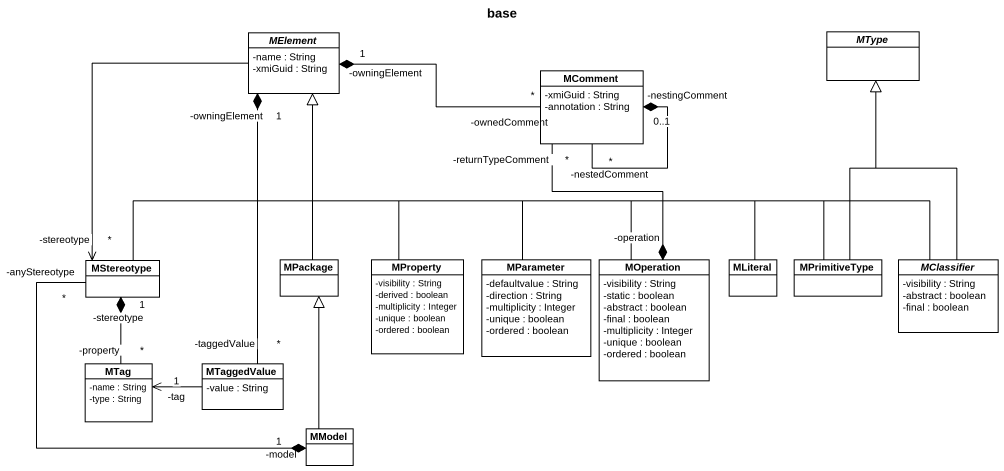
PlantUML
@startuml
title base
hide circle
hide empty members
skinparam classAttributeIconSize 0
abstract class MElement {
  -name : String
  -xmiGuid : String
}
abstract class MType
class MComment {
  -xmiGuid : String
  -annotation : String
}
class MStereotype
class MPackage
class MProperty {
  -visibility : String
  -derived : boolean
  -multiplicity : Integer
  -unique : boolean
  -ordered : boolean
}
class MParameter {
  -defaultvalue : String
  -direction : String
  -multiplicity : Integer
  -unique : boolean
  -ordered : boolean
}
class MOperation {
  -visibility : String
  -static : boolean
  -abstract : boolean
  -final : boolean
  -multiplicity : Integer
  -unique : boolean
  -ordered : boolean
}
class MLiteral
class MPrimitiveType
abstract class MClassifier {
  -visibility : String
  -abstract : boolean
  -final : boolean
}
class MTag {
  -name : String
  -type : String
}
class MTaggedValue {
  -value : String
}
class MModel
MElement "-owningElement\n1" *-right- "-ownedComment\n*" MComment
MElement --> "-stereotype\n*" MStereotype
MElement "-owningElement\n1" *-- "-taggedValue\n*" MTaggedValue
MComment "-nestingComment\n0..1" *-- "-nestedComment\n*" MComment
MStereotype -up-|> MElement
MStereotype "-stereotype\n1" *-- "-property\n*" MTag
MPackage -up-|> MElement
MProperty -up-|> MElement
MParameter -up-|> MElement
MOperation -up-|> MElement
MOperation "-operation" *-up- "-returnTypeComment\n*" MComment
MLiteral -left-|> MElement
MPrimitiveType -left-|> MElement
MPrimitiveType -up-|> MType
MClassifier -left-|> MElement
MClassifier -up-|> MType
MTaggedValue -left-> "-tag\n1" MTag
MModel "-model\n1" *-up- "-anyStereotype\n*" MStereotype
MModel -up-|> MPackage
@enduml
